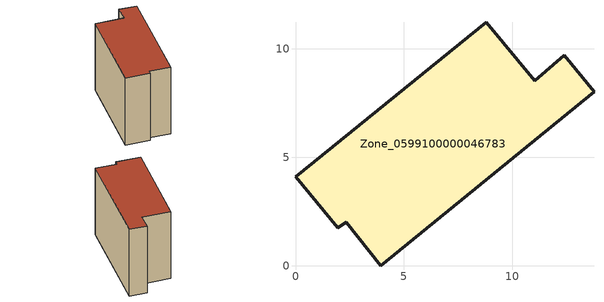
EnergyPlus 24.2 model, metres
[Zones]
Zone_0599100000046783
 floor ground (C_G): 2.33,2.02 1.96,1.75 0,4.11 8.79,11.24 11.03,8.53 12.4,9.72 13.76,8.02 3.94,0 z0
 wall outside (C_F): 8.79,11.24 0,4.11 1.96,1.75 2.33,2.02 3.94,0 13.76,8.02 12.4,9.72 11.03,8.53 8.79,11.24 z0:9.54
 roof outside (C_R): 3.94,0 13.76,8.02 12.4,9.72 11.03,8.53 8.79,11.24 0,4.11 1.96,1.75 2.33,2.02 z9.54
[BUILDING]
Pand.0599100000046783: North Axis=0; Terrain=City; Loads Convergence Tolerance Value=0.04; Temperature Convergence Tolerance Value=0.4; Solar Distribution=FullExterior; Maximum Number of Warmup Days=25; Minimum Number of Warmup Days=1
[Site:Location]
Rotterdam.The.Hague.AP_ZH_NLD Design_Conditions: Latitude=51.96; Longitude=4.45; Time Zone=1; Elevation=-4.5
[SITE:GROUNDTEMPERATURE:BUILDINGSURFACE]
18, 18, 18, 18, 18, 18, 18, 18, 18, 18, 18, 18
[MATERIAL] Thermal Absorptance=0.9; Solar Absorptance=0.7; Visible Absorptance=0.7
Name | Roughness | Thickness | Conductivity | Density | Specific Heat
G.TI.1946 | MediumSmooth | 0.15 | 1 | 540 | 1210
F.TI.1946 | Rough | 0.3 | 0.857143 | 1920 | 840
R.TI.1946 | MediumRough | 0.2 | 0.1 | 1500 | 1000
[CONSTRUCTION]
C_G: G.TI.1946
C_F: F.TI.1946
C_R: R.TI.1946
[ZONE]
Zone_0599100000046783: Type=1; Multiplier=1; Ceiling Height=Autocalculate; Volume=Autocalculate; Floor Area=autocalculate; Part of Total Floor Area=Yes
[ZONEINFILTRATION:DESIGNFLOWRATE]
Infil_Zone_0599100000046783: Zone or ZoneList or Space or SpaceList=Zone_0599100000046783; Schedule=AlwaysOn; Design Flow Rate Calculation Method=Flow/Area; Flow Rate per Floor Area=0.003; Constant Term Coefficient=1; Temperature Term Coefficient=0; Velocity Term Coefficient=0; Velocity Squared Term Coefficient=0
[HVACTEMPLATE:ZONE:IDEALLOADSAIRSYSTEM]
Zone_0599100000046783: Maximum Heating Supply Air Temperature=50; Minimum Cooling Supply Air Temperature=13; Maximum Heating Supply Air Humidity Ratio=0.0156; Minimum Cooling Supply Air Humidity Ratio=0.0077; Heating Limit=NoLimit; Cooling Limit=NoLimit; Dehumidification Control Type=ConstantSensibleHeatRatio; Cooling Sensible Heat Ratio=0.7; Dehumidification Setpoint=60; Humidification Control Type=None; Humidification Setpoint=30; Outdoor Air Method=None; Outdoor Air Flow Rate per Person=0.00944; Outdoor Air Flow Rate per Zone Floor Area=0; Outdoor Air Flow Rate per Zone=0; Demand Controlled Ventilation Type=None; Outdoor Air Economizer Type=NoEconomizer; Heat Recovery Type=None; Sensible Heat Recovery Effectiveness=0.7; Latent Heat Recovery Effectiveness=0.65
[ZONECONTROL:THERMOSTAT]
ThermostatControl_Zone_0599100000046783: Zone or ZoneList=Zone_0599100000046783; Control Type Schedule=DualSetpointControlType; Control 1=Thermostat_Zone_0599100000046783; Temperature Difference Between Cutout And Setpoint=0
[THERMOSTATSETPOINT:DUALSETPOINT]
Thermostat_Zone_0599100000046783: Heating Setpoint Temperature Schedule=HeatingSetpoint_Zone_0599100000046783; Cooling Setpoint Temperature Schedule=CoolingSetpoint_Zone_0599100000046783
[SCHEDULE:COMPACT]
HeatingSetpoint_Zone_0599100000046783: Through: 12/31, For: AllDays, Until: 24:00, 21
CoolingSetpoint_Zone_0599100000046783: Through: 12/31, For: AllDays, Until: 24:00, 24
DualSetpointControlType: Through: 12/31, For: AllDays, Until: 24:00, 4
AlwaysOn: Through: 12/31, For: AllDays, Until: 24:00, 1
